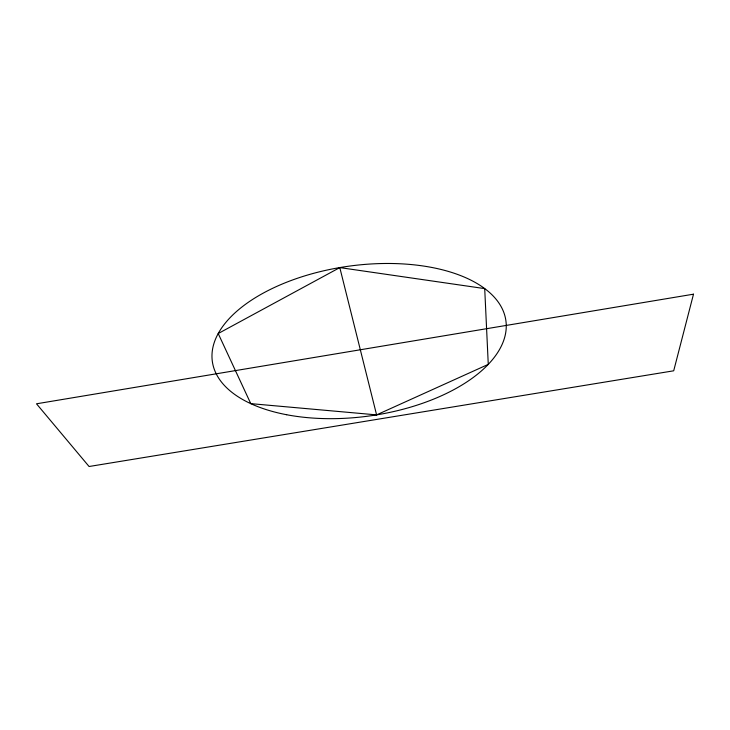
<?xml version="1.0" encoding="UTF-8"?>
<svg xmlns="http://www.w3.org/2000/svg" width="730" height="730" viewBox="0 0 730 730"><rect width="100%" height="100%" fill="white"/><g stroke="black" fill="none" stroke-linecap="round" stroke-linejoin="round"><path stroke-width="1.09" d="M339.797 267.591L218.215 333.537L250.773 403.635L376.598 414.886L488.27 364.38L484.711 288.615L339.797 267.591L376.598 414.886M693.5 294.181L673.699 370.803L89.078 466.507L36.5 403.799L693.5 294.181M286.644 414.731A148.172 75.591 -7.9 0 0 506.255 325.425A148.172 75.591 -7.9 0 0 284.472 283.094A148.172 75.591 -7.9 0 0 286.644 414.731"/></g></svg>
